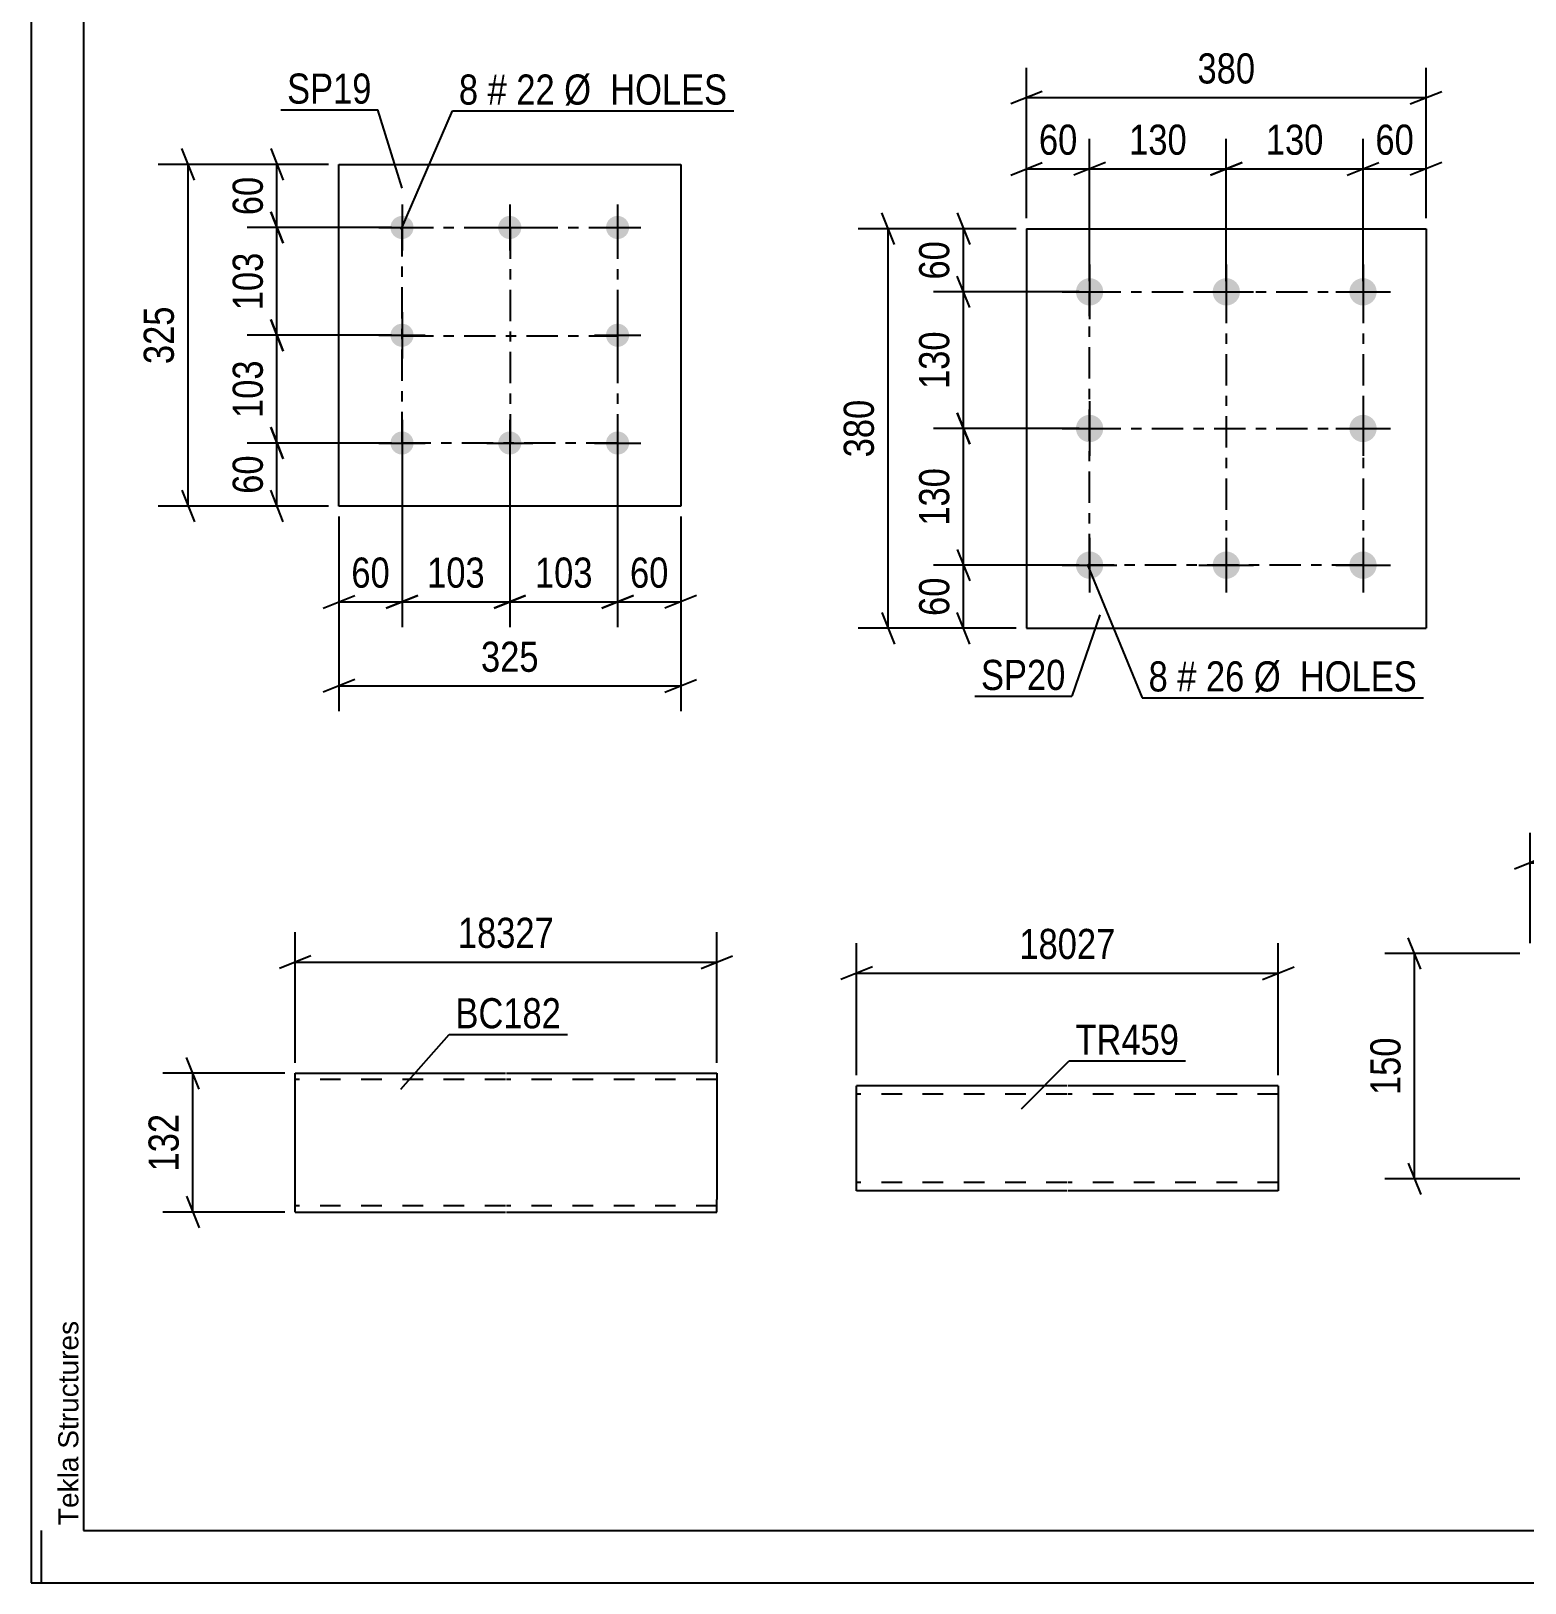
# Model space of a CAD drawing. Header units: millimetres. Extents: x 0 to 841, y 0 to 594.
# Drawn here: x 0 to 142.1, y 0 to 147.6 of the extents above; entities that cross this region are included whole.
import ezdxf

# ---------------------------------------------------------------- set-up
doc = ezdxf.new("R2010")
doc.units = ezdxf.units.MM
doc.linetypes.add('DXK_LINE_DOT2', pattern=[3.9198, 1.9599, -1.9599])
doc.linetypes.add('DXK_LINE_DOT3', pattern=[5.9187, 2.979, -0.9799, 0.9799, -0.9799])
doc.styles.add('Arial', font='ARIAL.TTF', dxfattribs={"height": 0.2})
doc.styles.add('Arial Narrow', font='ARIALN.TTF', dxfattribs={"height": 0.2})

# ---------------------------------------------------------------- blocks, each defined once
blk = doc.blocks.new('Unknown-814748436-1133')
at = {"color": 5, "linetype": 'Continuous'}
for p, q in [((0, 594), (0, 0)), ((5, 589), (5, 5)), ((1, 0), (1, 5)), ((5, 5), (836, 5)), ((0, 0), (841, 0))]:
    blk.add_line(p, q, dxfattribs=at)
at = {"color": 174, "linetype": 'Continuous', "style": 'Arial'}
blk.add_text('Tekla Structures', height=1.9102, rotation=90, dxfattribs=at).set_placement((4.5, 5.5))
blk = doc.blocks.new('Part-814748436-1952 - 1936')
at = {"color": 2, "linetype": 'Continuous'}
for p, q in [((94.67, 128.81), (94.67, 90.81)), ((94.67, 128.81), (132.67, 128.81)), ((132.67, 128.81), (132.67, 90.81)), ((94.67, 90.81), (132.67, 90.81))]:
    blk.add_line(p, q, dxfattribs=at)
blk = doc.blocks.new('Bolt-814748436-2013 - 1936')
at = {"linetype": 'Continuous'}
for points in [[(100.67, 124.11, -1), (100.67, 121.51, -1)], [(113.67, 124.11, -1), (113.67, 121.51, -1)], [(126.67, 124.11, -1), (126.67, 121.51, -1)], [(100.67, 111.11, -1), (100.67, 108.51, -1)], [(126.67, 111.11, -1), (126.67, 108.51, -1)], [(100.67, 98.11, -1), (100.67, 95.51, -1)], [(113.67, 98.11, -1), (113.67, 95.51, -1)], [(126.67, 98.11, -1), (126.67, 95.51, -1)]]:
    blk.add_hatch(color=1, dxfattribs=at).paths.add_polyline_path(points)
at = {"color": 1, "linetype": 'Continuous'}
for p, q in [((100.67, 125.41), (100.67, 120.21)), ((113.67, 125.41), (113.67, 120.21)), ((126.67, 125.41), (126.67, 120.21)), ((98.07, 122.81), (103.27, 122.81)), ((111.07, 122.81), (116.27, 122.81)), ((124.07, 122.81), (129.27, 122.81)), ((100.67, 112.41), (100.67, 107.21)), ((126.67, 112.41), (126.67, 107.21)), ((98.07, 109.81), (103.27, 109.81)), ((124.07, 109.81), (129.27, 109.81)), ((100.67, 99.41), (100.67, 94.21)), ((113.67, 99.41), (113.67, 94.21)), ((126.67, 99.41), (126.67, 94.21)), ((98.07, 96.81), (103.27, 96.81)), ((111.07, 96.81), (116.27, 96.81)), ((124.07, 96.81), (129.27, 96.81))]:
    blk.add_line(p, q, dxfattribs=at)
blk = doc.blocks.new('Part-814748436-7441 - 7434')
at = {"color": 2, "linetype": 'Continuous'}
for p, q in [((25.12, 48.48), (45.12, 48.48)), ((25.12, 36.48), (25.12, 48.48)), ((45.22, 48.48), (65.22, 48.48)), ((65.22, 48.48), (65.22, 48.39)), ((65.22, 48.39), (65.22, 47.74)), ((65.22, 47.74), (65.22, 36.48)), ((25.12, 35.64), (25.12, 36.48)), ((25.12, 35.38), (25.12, 35.64)), ((65.22, 35.28), (65.22, 36.48)), ((25.12, 35.28), (25.12, 35.38)), ((25.12, 35.28), (45.12, 35.28)), ((45.22, 35.28), (65.22, 35.28))]:
    blk.add_line(p, q, dxfattribs=at)
at = {"color": 7, "linetype": 'DXK_LINE_DOT2'}
for p, q in [((45.12, 47.88), (25.12, 47.88)), ((65.22, 47.88), (45.22, 47.88)), ((65.22, 48.13), (65.22, 47.74)), ((45.12, 35.88), (25.12, 35.88)), ((25.12, 35.28), (25.12, 35.64)), ((65.22, 35.88), (45.22, 35.88)), ((65.22, 35.37), (65.22, 35.63)), ((65.22, 35.28), (65.22, 35.37))]:
    blk.add_line(p, q, dxfattribs=at)
blk = doc.blocks.new('Part-814748436-2216 - 2200')
at = {"color": 2, "linetype": 'Continuous'}
for p, q in [((29.28, 102.43), (29.28, 134.93)), ((29.28, 134.93), (61.78, 134.93)), ((61.78, 134.93), (61.78, 102.43)), ((61.78, 102.43), (29.28, 102.43))]:
    blk.add_line(p, q, dxfattribs=at)
blk = doc.blocks.new('Bolt-814748436-2249 - 2200')
at = {"linetype": 'Continuous'}
for points in [[(35.28, 130.03, -1), (35.28, 127.83, -1)], [(45.53, 130.03, -1), (45.53, 127.83, -1)], [(55.78, 130.03, -1), (55.78, 127.83, -1)], [(35.28, 119.78, -1), (35.28, 117.58, -1)], [(55.78, 119.78, -1), (55.78, 117.58, -1)], [(35.28, 109.53, -1), (35.28, 107.33, -1)], [(45.53, 109.53, -1), (45.53, 107.33, -1)], [(55.78, 109.53, -1), (55.78, 107.33, -1)]]:
    blk.add_hatch(color=1, dxfattribs=at).paths.add_polyline_path(points)
at = {"color": 1, "linetype": 'Continuous'}
for p, q in [((35.28, 131.13), (35.28, 126.73)), ((45.53, 131.13), (45.53, 126.73)), ((55.78, 131.13), (55.78, 126.73)), ((33.08, 128.93), (37.48, 128.93)), ((43.33, 128.93), (47.73, 128.93)), ((53.58, 128.93), (57.98, 128.93)), ((35.28, 120.88), (35.28, 116.48)), ((55.78, 120.88), (55.78, 116.48)), ((33.08, 118.68), (37.48, 118.68)), ((53.58, 118.68), (57.98, 118.68)), ((35.28, 110.63), (35.28, 106.23)), ((45.53, 110.63), (45.53, 106.23)), ((55.78, 110.63), (55.78, 106.23)), ((33.08, 108.43), (37.48, 108.43)), ((43.33, 108.43), (47.73, 108.43)), ((53.58, 108.43), (57.98, 108.43))]:
    blk.add_line(p, q, dxfattribs=at)
blk = doc.blocks.new('Part-814748436-6129 - 6122')
at = {"color": 2, "linetype": 'Continuous'}
for p, q in [((98.51, 47.3), (78.51, 47.3)), ((78.51, 38.9), (78.51, 47.3)), ((118.61, 47.3), (98.61, 47.3)), ((118.61, 47.3), (118.61, 37.3)), ((78.51, 37.3), (78.51, 38.9)), ((98.51, 37.3), (78.51, 37.3)), ((118.61, 37.3), (98.61, 37.3))]:
    blk.add_line(p, q, dxfattribs=at)
at = {"color": 7, "linetype": 'DXK_LINE_DOT2'}
for p, q in [((98.51, 46.5), (78.51, 46.5)), ((118.61, 46.5), (98.61, 46.5)), ((78.51, 37.42), (78.51, 38.9)), ((78.51, 38.1), (78.51, 38.16)), ((98.51, 38.1), (78.51, 38.1)), ((118.61, 38.1), (98.61, 38.1)), ((118.61, 38.1), (118.61, 38.16))]:
    blk.add_line(p, q, dxfattribs=at)
blk = doc.blocks.new('Rectangle-814748436-2100 - 1936')
at = {"color": 1, "linetype": 'DXK_LINE_DOT3'}
blk.add_lwpolyline([(100.67, 122.81), (126.67, 122.81), (126.67, 96.81), (100.67, 96.81), (100.67, 122.81)], close=True, dxfattribs=at)
blk = doc.blocks.new('Rectangle-814748436-2336 - 2200')
at = {"color": 1, "linetype": 'DXK_LINE_DOT3'}
blk.add_lwpolyline([(35.28, 128.93), (55.78, 128.93), (55.78, 108.43), (35.28, 108.43), (35.28, 128.93)], close=True, dxfattribs=at)
blk = doc.blocks.new('Line-814748436-2093 - 1936')
at = {"color": 1, "linetype": 'DXK_LINE_DOT3'}
blk.add_line((113.67, 122.81), (113.67, 96.81), dxfattribs=at)
blk = doc.blocks.new('Line-814748436-2329 - 2200')
at = {"color": 1, "linetype": 'DXK_LINE_DOT3'}
blk.add_line((45.58, 128.93), (45.58, 108.43), dxfattribs=at)
blk = doc.blocks.new('Line-814748436-2086 - 1936')
at = {"color": 1, "linetype": 'DXK_LINE_DOT3'}
blk.add_line((100.67, 109.81), (126.67, 109.81), dxfattribs=at)
blk = doc.blocks.new('Line-814748436-2322 - 2200')
at = {"color": 1, "linetype": 'DXK_LINE_DOT3'}
blk.add_line((35.28, 118.63), (55.78, 118.63), dxfattribs=at)
blk = doc.blocks.new('StraightDimension-814748436-2072 - 1936')
at = {"color": 7, "linetype": 'Continuous'}
for p, q in [((88.07, 98.31), (89.27, 95.31)), ((99.67, 96.81), (85.82, 96.81)), ((88.67, 90.81), (88.67, 96.81)), ((89.27, 89.31), (88.07, 92.31)), ((93.67, 90.81), (85.82, 90.81))]:
    blk.add_line(p, q, dxfattribs=at)
at = {"color": 0}
blk.add_wipeout([(87.92, 96.24), (83.72, 96.24), (83.72, 91.38), (87.92, 91.38)], dxfattribs=at)
at = {"color": 3, "style": 'Arial Narrow'}
blk.add_text('60', height=2.863, rotation=90.0002, dxfattribs=at).set_placement((87.32, 91.98))
blk = doc.blocks.new('StraightDimension-814748436-2015 - 1936')
at = {"color": 7, "linetype": 'Continuous'}
for p, q in [((94.67, 129.81), (94.67, 144.13)), ((132.67, 129.81), (132.67, 144.13)), ((96.17, 141.88), (93.17, 140.68)), ((131.17, 140.68), (134.17, 141.88)), ((94.67, 141.28), (132.67, 141.28))]:
    blk.add_line(p, q, dxfattribs=at)
at = {"color": 0}
blk.add_wipeout([(117.02, 142.03), (117.02, 146.23), (110.33, 146.23), (110.33, 142.03)], dxfattribs=at)
at = {"color": 3, "style": 'Arial Narrow'}
blk.add_text('380', height=2.863, dxfattribs=at).set_placement((110.93, 142.63))
blk = doc.blocks.new('StraightDimension-814748436-2028 - 1936')
at = {"color": 7, "linetype": 'Continuous'}
for p, q in [((94.67, 129.81), (94.67, 137.35)), ((100.67, 123.81), (100.67, 137.35)), ((93.17, 133.9), (96.17, 135.1)), ((94.67, 134.5), (100.67, 134.5)), ((102.17, 135.1), (99.17, 133.9))]:
    blk.add_line(p, q, dxfattribs=at)
at = {"color": 0}
blk.add_wipeout([(100.1, 135.25), (100.1, 139.45), (95.25, 139.45), (95.25, 135.25)], dxfattribs=at)
at = {"color": 3, "style": 'Arial Narrow'}
blk.add_text('60', height=2.863, dxfattribs=at).set_placement((95.85, 135.85))
blk = doc.blocks.new('StraightDimension-814748436-2038 - 1936')
at = {"color": 7, "linetype": 'Continuous'}
for p, q in [((126.67, 123.81), (126.67, 137.35)), ((132.67, 129.81), (132.67, 137.35)), ((125.17, 133.9), (128.17, 135.1)), ((126.67, 134.5), (132.67, 134.5)), ((134.17, 135.1), (131.17, 133.9))]:
    blk.add_line(p, q, dxfattribs=at)
at = {"color": 0}
blk.add_wipeout([(132.1, 135.25), (132.1, 139.45), (127.25, 139.45), (127.25, 135.25)], dxfattribs=at)
at = {"color": 3, "style": 'Arial Narrow'}
blk.add_text('60', height=2.863, dxfattribs=at).set_placement((127.85, 135.85))
blk = doc.blocks.new('StraightDimension-814748436-2051 - 1936')
at = {"color": 7, "linetype": 'Continuous'}
for p, q in [((82.1, 127.31), (80.9, 130.31)), ((93.67, 128.81), (78.65, 128.81)), ((81.5, 90.81), (81.5, 128.81)), ((80.9, 92.31), (82.1, 89.31)), ((93.67, 90.81), (78.65, 90.81))]:
    blk.add_line(p, q, dxfattribs=at)
at = {"color": 0}
blk.add_wipeout([(80.75, 113.16), (76.55, 113.16), (76.55, 106.47), (80.75, 106.47)], dxfattribs=at)
at = {"color": 3, "style": 'Arial Narrow'}
blk.add_text('380', height=2.863, rotation=90.0002, dxfattribs=at).set_placement((80.15, 107.07))
blk = doc.blocks.new('StraightDimension-814748436-2062 - 1936')
at = {"color": 7, "linetype": 'Continuous'}
for p, q in [((88.07, 130.31), (89.27, 127.31)), ((93.67, 128.81), (85.82, 128.81)), ((88.67, 122.81), (88.67, 128.81)), ((89.27, 121.31), (88.07, 124.31)), ((99.67, 122.81), (85.82, 122.81))]:
    blk.add_line(p, q, dxfattribs=at)
at = {"color": 0}
blk.add_wipeout([(87.92, 128.24), (83.72, 128.24), (83.72, 123.38), (87.92, 123.38)], dxfattribs=at)
at = {"color": 3, "style": 'Arial Narrow'}
blk.add_text('60', height=2.863, rotation=90.0002, dxfattribs=at).set_placement((87.32, 123.98))
blk = doc.blocks.new('StraightDimension-814748436-11600 - 1936')
at = {"color": 7, "linetype": 'Continuous'}
for p, q in [((100.67, 123.81), (100.67, 137.35)), ((113.67, 123.81), (113.67, 137.35)), ((102.17, 135.1), (99.17, 133.9)), ((100.67, 134.5), (113.67, 134.5)), ((112.17, 133.9), (115.17, 135.1))]:
    blk.add_line(p, q, dxfattribs=at)
at = {"color": 0}
blk.add_wipeout([(110.52, 135.25), (110.52, 139.45), (103.83, 139.45), (103.83, 135.25)], dxfattribs=at)
at = {"color": 3, "style": 'Arial Narrow'}
blk.add_text('130', height=2.863, dxfattribs=at).set_placement((104.43, 135.85))
blk = doc.blocks.new('StraightDimension-814748436-11602 - 1936')
at = {"color": 7, "linetype": 'Continuous'}
for p, q in [((113.67, 123.81), (113.67, 137.35)), ((126.67, 123.81), (126.67, 137.35)), ((115.17, 135.1), (112.17, 133.9)), ((113.67, 134.5), (126.67, 134.5)), ((125.17, 133.9), (128.17, 135.1))]:
    blk.add_line(p, q, dxfattribs=at)
at = {"color": 0}
blk.add_wipeout([(123.52, 135.25), (123.52, 139.45), (116.83, 139.45), (116.83, 135.25)], dxfattribs=at)
at = {"color": 3, "style": 'Arial Narrow'}
blk.add_text('130', height=2.863, dxfattribs=at).set_placement((117.43, 135.85))
blk = doc.blocks.new('StraightDimension-814748436-11622 - 1936')
at = {"color": 7, "linetype": 'Continuous'}
for p, q in [((89.27, 108.31), (88.07, 111.31)), ((99.67, 109.81), (85.82, 109.81)), ((88.67, 96.81), (88.67, 109.81)), ((88.07, 98.31), (89.27, 95.31)), ((99.67, 96.81), (85.82, 96.81))]:
    blk.add_line(p, q, dxfattribs=at)
at = {"color": 0}
blk.add_wipeout([(87.92, 106.66), (83.72, 106.66), (83.72, 99.97), (87.92, 99.97)], dxfattribs=at)
at = {"color": 3, "style": 'Arial Narrow'}
blk.add_text('130', height=2.863, rotation=90.0002, dxfattribs=at).set_placement((87.32, 100.57))
blk = doc.blocks.new('StraightDimension-814748436-11624 - 1936')
at = {"color": 7, "linetype": 'Continuous'}
for p, q in [((89.27, 121.31), (88.07, 124.31)), ((99.67, 122.81), (85.82, 122.81)), ((88.67, 109.81), (88.67, 122.81)), ((88.07, 111.31), (89.27, 108.31)), ((99.67, 109.81), (85.82, 109.81))]:
    blk.add_line(p, q, dxfattribs=at)
at = {"color": 0}
blk.add_wipeout([(87.92, 119.66), (83.72, 119.66), (83.72, 112.97), (87.92, 112.97)], dxfattribs=at)
at = {"color": 3, "style": 'Arial Narrow'}
blk.add_text('130', height=2.863, rotation=90.0002, dxfattribs=at).set_placement((87.32, 113.57))
blk = doc.blocks.new('StraightDimension-814748436-2132 - 2115')
at = {"color": 7, "linetype": 'Continuous'}
for p, q in [((132.18, 58.37), (130.98, 61.37)), ((141.57, 59.87), (128.73, 59.87)), ((131.58, 38.44), (131.58, 59.87)), ((130.98, 39.94), (132.18, 36.94)), ((141.57, 38.44), (128.73, 38.44))]:
    blk.add_line(p, q, dxfattribs=at)
at = {"color": 0}
blk.add_wipeout([(130.83, 52.5), (126.63, 52.5), (126.63, 45.81), (130.83, 45.81)], dxfattribs=at)
at = {"color": 3, "style": 'Arial Narrow'}
blk.add_text('150', height=2.863, rotation=90.0002, dxfattribs=at).set_placement((130.23, 46.41))
blk = doc.blocks.new('StraightDimension-814748436-2143 - 2115')
at = {"color": 7, "linetype": 'Continuous'}
for p, q in [((142.57, 60.87), (142.57, 71.34)), ((171.14, 60.87), (171.14, 71.34)), ((144.07, 69.09), (141.07, 67.89)), ((142.57, 68.49), (171.14, 68.49)), ((169.64, 67.89), (172.64, 69.09))]:
    blk.add_line(p, q, dxfattribs=at)
at = {"color": 0}
blk.add_wipeout([(160.2, 69.24), (160.2, 73.44), (153.51, 73.44), (153.51, 69.24)], dxfattribs=at)
at = {"color": 3, "style": 'Arial Narrow'}
blk.add_text('200', height=2.863, dxfattribs=at).set_placement((154.11, 69.84))
blk = doc.blocks.new('StraightDimension-814748436-7444 - 7434')
at = {"color": 7, "linetype": 'Continuous'}
for p, q in [((15.99, 46.98), (14.79, 49.98)), ((24.12, 48.48), (12.54, 48.48)), ((15.39, 35.28), (15.39, 48.48)), ((14.79, 36.78), (15.99, 33.78)), ((24.12, 35.28), (12.54, 35.28))]:
    blk.add_line(p, q, dxfattribs=at)
at = {"color": 0}
blk.add_wipeout([(14.64, 45.23), (10.44, 45.23), (10.44, 38.54), (14.64, 38.54)], dxfattribs=at)
at = {"color": 3, "style": 'Arial Narrow'}
blk.add_text('132', height=2.863, rotation=90.0002, dxfattribs=at).set_placement((14.04, 39.14))
blk = doc.blocks.new('StraightDimension-814748436-7472 - 7434')
at = {"color": 7, "linetype": 'Continuous'}
for p, q in [((25.12, 49.48), (25.12, 61.91)), ((65.22, 49.48), (65.22, 61.91)), ((26.62, 59.66), (23.62, 58.46)), ((25.12, 59.06), (65.22, 59.06)), ((63.72, 58.46), (66.72, 59.66))]:
    blk.add_line(p, q, dxfattribs=at)
at = {"color": 0}
blk.add_wipeout([(50.34, 59.81), (50.34, 64.01), (39.99, 64.01), (39.99, 59.81)], dxfattribs=at)
at = {"color": 3, "style": 'Arial Narrow'}
blk.add_text('18327', height=2.863, dxfattribs=at).set_placement((40.59, 60.41))
blk = doc.blocks.new('StraightDimension-814748436-2276 - 2200')
at = {"color": 7, "linetype": 'Continuous'}
for p, q in [((29.28, 101.43), (29.28, 82.92)), ((61.78, 101.43), (61.78, 82.92)), ((30.78, 85.92), (27.78, 84.72)), ((60.28, 84.72), (63.28, 85.92)), ((29.28, 85.32), (61.78, 85.32))]:
    blk.add_line(p, q, dxfattribs=at)
at = {"color": 0}
blk.add_wipeout([(48.88, 86.07), (48.88, 90.27), (42.19, 90.27), (42.19, 86.07)], dxfattribs=at)
at = {"color": 3, "style": 'Arial Narrow'}
blk.add_text('325', height=2.863, dxfattribs=at).set_placement((42.79, 86.67))
blk = doc.blocks.new('StraightDimension-814748436-2287 - 2200')
at = {"color": 7, "linetype": 'Continuous'}
for p, q in [((35.28, 107.43), (35.28, 90.92)), ((29.28, 101.43), (29.28, 90.92)), ((27.78, 92.72), (30.78, 93.92)), ((29.28, 93.32), (35.28, 93.32)), ((36.78, 93.92), (33.78, 92.72))]:
    blk.add_line(p, q, dxfattribs=at)
at = {"color": 0}
blk.add_wipeout([(34.71, 94.07), (34.71, 98.27), (29.86, 98.27), (29.86, 94.07)], dxfattribs=at)
at = {"color": 3, "style": 'Arial Narrow'}
blk.add_text('60', height=2.863, dxfattribs=at).set_placement((30.46, 94.67))
blk = doc.blocks.new('StraightDimension-814748436-2251 - 2200')
at = {"color": 7, "linetype": 'Continuous'}
for p, q in [((22.79, 109.93), (23.99, 106.93)), ((34.28, 108.43), (20.54, 108.43)), ((23.39, 102.43), (23.39, 108.43)), ((23.99, 100.93), (22.79, 103.93)), ((28.28, 102.43), (20.54, 102.43))]:
    blk.add_line(p, q, dxfattribs=at)
at = {"color": 0}
blk.add_wipeout([(22.64, 107.86), (18.44, 107.86), (18.44, 103), (22.64, 103)], dxfattribs=at)
at = {"color": 3, "style": 'Arial Narrow'}
blk.add_text('60', height=2.863, rotation=90.0002, dxfattribs=at).set_placement((22.04, 103.6))
blk = doc.blocks.new('StraightDimension-814748436-2261 - 2200')
at = {"color": 7, "linetype": 'Continuous'}
for p, q in [((22.79, 136.43), (23.99, 133.43)), ((28.28, 134.93), (20.54, 134.93)), ((23.39, 128.93), (23.39, 134.93)), ((23.99, 127.43), (22.79, 130.43)), ((34.28, 128.93), (20.54, 128.93))]:
    blk.add_line(p, q, dxfattribs=at)
at = {"color": 0}
blk.add_wipeout([(22.64, 134.36), (18.44, 134.36), (18.44, 129.5), (22.64, 129.5)], dxfattribs=at)
at = {"color": 3, "style": 'Arial Narrow'}
blk.add_text('60', height=2.863, rotation=90.0002, dxfattribs=at).set_placement((22.04, 130.1))
blk = doc.blocks.new('StraightDimension-814748436-2297 - 2200')
at = {"color": 7, "linetype": 'Continuous'}
for p, q in [((55.78, 107.43), (55.78, 90.92)), ((61.78, 101.43), (61.78, 90.92)), ((54.28, 92.72), (57.28, 93.92)), ((55.78, 93.32), (61.78, 93.32)), ((63.28, 93.92), (60.28, 92.72))]:
    blk.add_line(p, q, dxfattribs=at)
at = {"color": 0}
blk.add_wipeout([(61.21, 94.07), (61.21, 98.27), (56.36, 98.27), (56.36, 94.07)], dxfattribs=at)
at = {"color": 3, "style": 'Arial Narrow'}
blk.add_text('60', height=2.863, dxfattribs=at).set_placement((56.96, 94.67))
blk = doc.blocks.new('StraightDimension-814748436-2312 - 2200')
at = {"color": 7, "linetype": 'Continuous'}
for p, q in [((15.53, 133.43), (14.33, 136.43)), ((28.28, 134.93), (12.08, 134.93)), ((14.93, 102.43), (14.93, 134.93)), ((14.33, 103.93), (15.53, 100.93)), ((28.28, 102.43), (12.08, 102.43))]:
    blk.add_line(p, q, dxfattribs=at)
at = {"color": 0}
blk.add_wipeout([(14.18, 122.02), (9.98, 122.02), (9.98, 115.34), (14.18, 115.34)], dxfattribs=at)
at = {"color": 3, "style": 'Arial Narrow'}
blk.add_text('325', height=2.863, rotation=90.0002, dxfattribs=at).set_placement((13.58, 115.94))
blk = doc.blocks.new('StraightDimension-814748436-11205 - 2200')
at = {"color": 7, "linetype": 'Continuous'}
for p, q in [((22.79, 120.18), (23.99, 117.18)), ((34.28, 118.68), (20.54, 118.68)), ((23.39, 108.43), (23.39, 118.68)), ((23.99, 106.93), (22.79, 109.93)), ((34.28, 108.43), (20.54, 108.43))]:
    blk.add_line(p, q, dxfattribs=at)
at = {"color": 0}
blk.add_wipeout([(22.64, 116.9), (18.44, 116.9), (18.44, 110.21), (22.64, 110.21)], dxfattribs=at)
at = {"color": 3, "style": 'Arial Narrow'}
blk.add_text('103', height=2.863, rotation=90.0002, dxfattribs=at).set_placement((22.04, 110.81))
blk = doc.blocks.new('StraightDimension-814748436-11207 - 2200')
at = {"color": 7, "linetype": 'Continuous'}
for p, q in [((22.79, 130.43), (23.99, 127.43)), ((34.28, 128.93), (20.54, 128.93)), ((23.39, 118.68), (23.39, 128.93)), ((23.99, 117.18), (22.79, 120.18)), ((34.28, 118.68), (20.54, 118.68))]:
    blk.add_line(p, q, dxfattribs=at)
at = {"color": 0}
blk.add_wipeout([(22.64, 127.15), (18.44, 127.15), (18.44, 120.46), (22.64, 120.46)], dxfattribs=at)
at = {"color": 3, "style": 'Arial Narrow'}
blk.add_text('103', height=2.863, rotation=90.0002, dxfattribs=at).set_placement((22.04, 121.06))
blk = doc.blocks.new('StraightDimension-814748436-11227 - 2200')
at = {"color": 7, "linetype": 'Continuous'}
for p, q in [((35.28, 107.43), (35.28, 90.92)), ((45.53, 107.43), (45.53, 90.92)), ((33.78, 92.72), (36.78, 93.92)), ((35.28, 93.32), (45.53, 93.32)), ((47.03, 93.92), (44.03, 92.72))]:
    blk.add_line(p, q, dxfattribs=at)
at = {"color": 0}
blk.add_wipeout([(43.75, 94.07), (43.75, 98.27), (37.07, 98.27), (37.07, 94.07)], dxfattribs=at)
at = {"color": 3, "style": 'Arial Narrow'}
blk.add_text('103', height=2.863, dxfattribs=at).set_placement((37.67, 94.67))
blk = doc.blocks.new('StraightDimension-814748436-11229 - 2200')
at = {"color": 7, "linetype": 'Continuous'}
for p, q in [((45.53, 107.43), (45.53, 90.92)), ((55.78, 107.43), (55.78, 90.92)), ((44.03, 92.72), (47.03, 93.92)), ((45.53, 93.32), (55.78, 93.32)), ((57.28, 93.92), (54.28, 92.72))]:
    blk.add_line(p, q, dxfattribs=at)
at = {"color": 0}
blk.add_wipeout([(54, 94.07), (54, 98.27), (47.32, 98.27), (47.32, 94.07)], dxfattribs=at)
at = {"color": 3, "style": 'Arial Narrow'}
blk.add_text('103', height=2.863, dxfattribs=at).set_placement((47.92, 94.67))
blk = doc.blocks.new('StraightDimension-814748436-6133 - 6122')
at = {"color": 7, "linetype": 'Continuous'}
for p, q in [((78.51, 48.3), (78.51, 60.85)), ((118.61, 48.3), (118.61, 60.85)), ((80.01, 58.6), (77.01, 57.4)), ((78.51, 58), (118.61, 58)), ((117.11, 57.4), (120.11, 58.6))]:
    blk.add_line(p, q, dxfattribs=at)
at = {"color": 0}
blk.add_wipeout([(103.73, 58.75), (103.73, 62.95), (93.39, 62.95), (93.39, 58.75)], dxfattribs=at)
at = {"color": 3, "style": 'Arial Narrow'}
blk.add_text('18027', height=2.863, dxfattribs=at).set_placement((93.99, 59.35))
blk = doc.blocks.new('Mark-814748436-1948 - 1936')
at = {"color": 0}
blk.add_wipeout([(98.38, 84.94), (98.38, 87.94), (90.34, 87.94), (90.34, 84.94)], dxfattribs=at)
blk.add_wipeout([(98.38, 84.94), (98.38, 87.94), (90.34, 87.94), (90.34, 84.94)], dxfattribs=at)
at = {"color": 30, "linetype": 'Continuous'}
for p in [(101.65, 92.08), (89.74, 84.34)]:
    blk.add_line(p, (98.98, 84.34), dxfattribs=at)
at = {"color": 3, "style": 'Arial Narrow'}
blk.add_text('SP20', height=2.863, dxfattribs=at).set_placement((90.34, 84.94))
blk = doc.blocks.new('Mark-814748436-2009 - 1936')
at = {"color": 0}
for points in [[(108.1, 84.8), (108.1, 87.8), (106.28, 87.8), (106.28, 84.8)], [(110.83, 84.8), (110.83, 87.8), (109, 87.8), (109, 84.8)], [(115.39, 84.8), (115.39, 87.8), (111.73, 87.8), (111.73, 84.8)], [(131.82, 84.8), (131.82, 87.8), (116.29, 87.8), (116.29, 84.8)]]:
    blk.add_wipeout(points, dxfattribs=at)
for points in [[(108.1, 84.8), (108.1, 87.8), (106.28, 87.8), (106.28, 84.8)], [(110.83, 84.8), (110.83, 87.8), (109, 87.8), (109, 84.8)], [(115.39, 84.8), (115.39, 87.8), (111.73, 87.8), (111.73, 84.8)], [(131.82, 84.8), (131.82, 87.8), (116.29, 87.8), (116.29, 84.8)]]:
    blk.add_wipeout(points, dxfattribs=at)
at = {"color": 7, "linetype": 'Continuous'}
for p, q in [((100.44, 96.91), (105.68, 84.2)), ((105.68, 84.2), (132.42, 84.2))]:
    blk.add_line(p, q, dxfattribs=at)
at = {"color": 3, "style": 'Arial Narrow'}
for s, height, p in [('8', 2.86, (106.28, 84.8)), ('#', 2.86, (109, 84.8)), ('26', 2.863, (111.73, 84.8)), ('Ø  HOLES', 2.863, (116.29, 84.8))]:
    blk.add_text(s, height=height, dxfattribs=at).set_placement(p)
blk = doc.blocks.new('Mark-814748436-7437 - 7434')
at = {"color": 0}
blk.add_wipeout([(50.41, 52.76), (50.41, 55.76), (40.36, 55.76), (40.36, 52.76)], dxfattribs=at)
blk.add_wipeout([(50.41, 52.76), (50.41, 55.76), (40.36, 55.76), (40.36, 52.76)], dxfattribs=at)
at = {"color": 30, "linetype": 'Continuous'}
for p, q in [((35.16, 46.98), (39.76, 52.16)), ((39.76, 52.16), (51.01, 52.16))]:
    blk.add_line(p, q, dxfattribs=at)
at = {"color": 3, "style": 'Arial Narrow'}
blk.add_text('BC182', height=2.863, dxfattribs=at).set_placement((40.36, 52.76))
blk = doc.blocks.new('Mark-814748436-2212 - 2200')
at = {"color": 0}
blk.add_wipeout([(32.39, 140.71), (32.39, 143.71), (24.35, 143.71), (24.35, 140.71)], dxfattribs=at)
blk.add_wipeout([(32.39, 140.71), (32.39, 143.71), (24.35, 143.71), (24.35, 140.71)], dxfattribs=at)
at = {"color": 30, "linetype": 'Continuous'}
for p in [(23.75, 140.11), (35.28, 132.68)]:
    blk.add_line(p, (32.99, 140.11), dxfattribs=at)
at = {"color": 3, "style": 'Arial Narrow'}
blk.add_text('SP19', height=2.863, dxfattribs=at).set_placement((24.35, 140.71))
blk = doc.blocks.new('Mark-814748436-2245 - 2200')
at = {"color": 0}
for points in [[(42.52, 140.62), (42.52, 143.62), (40.69, 143.62), (40.69, 140.62)], [(45.25, 140.62), (45.25, 143.62), (43.42, 143.62), (43.42, 140.62)], [(49.8, 140.62), (49.8, 143.62), (46.15, 143.62), (46.15, 140.62)], [(66.23, 140.62), (66.23, 143.62), (50.7, 143.62), (50.7, 140.62)]]:
    blk.add_wipeout(points, dxfattribs=at)
for points in [[(42.52, 140.62), (42.52, 143.62), (40.69, 143.62), (40.69, 140.62)], [(45.25, 140.62), (45.25, 143.62), (43.42, 143.62), (43.42, 140.62)], [(49.8, 140.62), (49.8, 143.62), (46.15, 143.62), (46.15, 140.62)], [(66.23, 140.62), (66.23, 143.62), (50.7, 143.62), (50.7, 140.62)]]:
    blk.add_wipeout(points, dxfattribs=at)
at = {"color": 7, "linetype": 'Continuous'}
for p, q in [((35.19, 128.74), (40.09, 140.02)), ((40.09, 140.02), (66.83, 140.02))]:
    blk.add_line(p, q, dxfattribs=at)
at = {"color": 3, "style": 'Arial Narrow'}
for s, height, p in [('8', 2.86, (40.69, 140.62)), ('#', 2.86, (43.42, 140.62)), ('22', 2.863, (46.15, 140.62)), ('Ø  HOLES', 2.863, (50.7, 140.62))]:
    blk.add_text(s, height=height, dxfattribs=at).set_placement(p)
blk = doc.blocks.new('Mark-814748436-6125 - 6122')
at = {"color": 0}
blk.add_wipeout([(109.19, 50.25), (109.19, 53.25), (99.32, 53.25), (99.32, 50.25)], dxfattribs=at)
blk.add_wipeout([(109.19, 50.25), (109.19, 53.25), (99.32, 53.25), (99.32, 50.25)], dxfattribs=at)
at = {"color": 30, "linetype": 'Continuous'}
for p, q in [((94.18, 45.1), (98.72, 49.65)), ((98.72, 49.65), (109.79, 49.65))]:
    blk.add_line(p, q, dxfattribs=at)
at = {"color": 3, "style": 'Arial Narrow'}
blk.add_text('TR459', height=2.863, dxfattribs=at).set_placement((99.32, 50.25))

msp = doc.modelspace()

# ---------------------------------------------------------------- block references
for name in ['Unknown-814748436-1133', 'Part-814748436-2216 - 2200', 'Bolt-814748436-2249 - 2200', 'Rectangle-814748436-2336 - 2200', 'Line-814748436-2329 - 2200', 'Part-814748436-1952 - 1936', 'Bolt-814748436-2013 - 1936', 'Rectangle-814748436-2100 - 1936', 'Line-814748436-2093 - 1936', 'Line-814748436-2322 - 2200', 'Line-814748436-2086 - 1936', 'Part-814748436-7441 - 7434', 'Part-814748436-6129 - 6122']:
    msp.add_blockref(name, (0, 0))

# ---------------------------------------------------------------- next in the draw order: block references
for name in ['StraightDimension-814748436-2015 - 1936', 'StraightDimension-814748436-2261 - 2200', 'StraightDimension-814748436-2276 - 2200', 'StraightDimension-814748436-2072 - 1936', 'StraightDimension-814748436-6133 - 6122', 'StraightDimension-814748436-2132 - 2115', 'StraightDimension-814748436-7444 - 7434']:
    msp.add_blockref(name, (0, 0))

# ---------------------------------------------------------------- next in the draw order: block references
for name in ['StraightDimension-814748436-2028 - 1936', 'StraightDimension-814748436-2038 - 1936', 'StraightDimension-814748436-2287 - 2200', 'StraightDimension-814748436-2297 - 2200', 'StraightDimension-814748436-2143 - 2115', 'StraightDimension-814748436-7472 - 7434', 'Mark-814748436-6125 - 6122']:
    msp.add_blockref(name, (0, 0))

# ---------------------------------------------------------------- next in the draw order: block references
for name in ['StraightDimension-814748436-2051 - 1936', 'StraightDimension-814748436-2251 - 2200', 'Mark-814748436-7437 - 7434']:
    msp.add_blockref(name, (0, 0))

# ---------------------------------------------------------------- next in the draw order: block references
for name in ['StraightDimension-814748436-2312 - 2200', 'StraightDimension-814748436-2062 - 1936', 'StraightDimension-814748436-11622 - 1936', 'Mark-814748436-1948 - 1936']:
    msp.add_blockref(name, (0, 0))

# ---------------------------------------------------------------- next in the draw order: block references
for name in ['Mark-814748436-2212 - 2200', 'StraightDimension-814748436-11600 - 1936', 'StraightDimension-814748436-11205 - 2200', 'Mark-814748436-2009 - 1936']:
    msp.add_blockref(name, (0, 0))

# ---------------------------------------------------------------- next in the draw order: block references
for name in ['Mark-814748436-2245 - 2200', 'StraightDimension-814748436-11602 - 1936', 'StraightDimension-814748436-11207 - 2200', 'StraightDimension-814748436-11624 - 1936', 'StraightDimension-814748436-11227 - 2200']:
    msp.add_blockref(name, (0, 0))

# ---------------------------------------------------------------- next in the draw order: block references
msp.add_blockref('StraightDimension-814748436-11229 - 2200', (0, 0))

doc.saveas('drawing.dxf')
